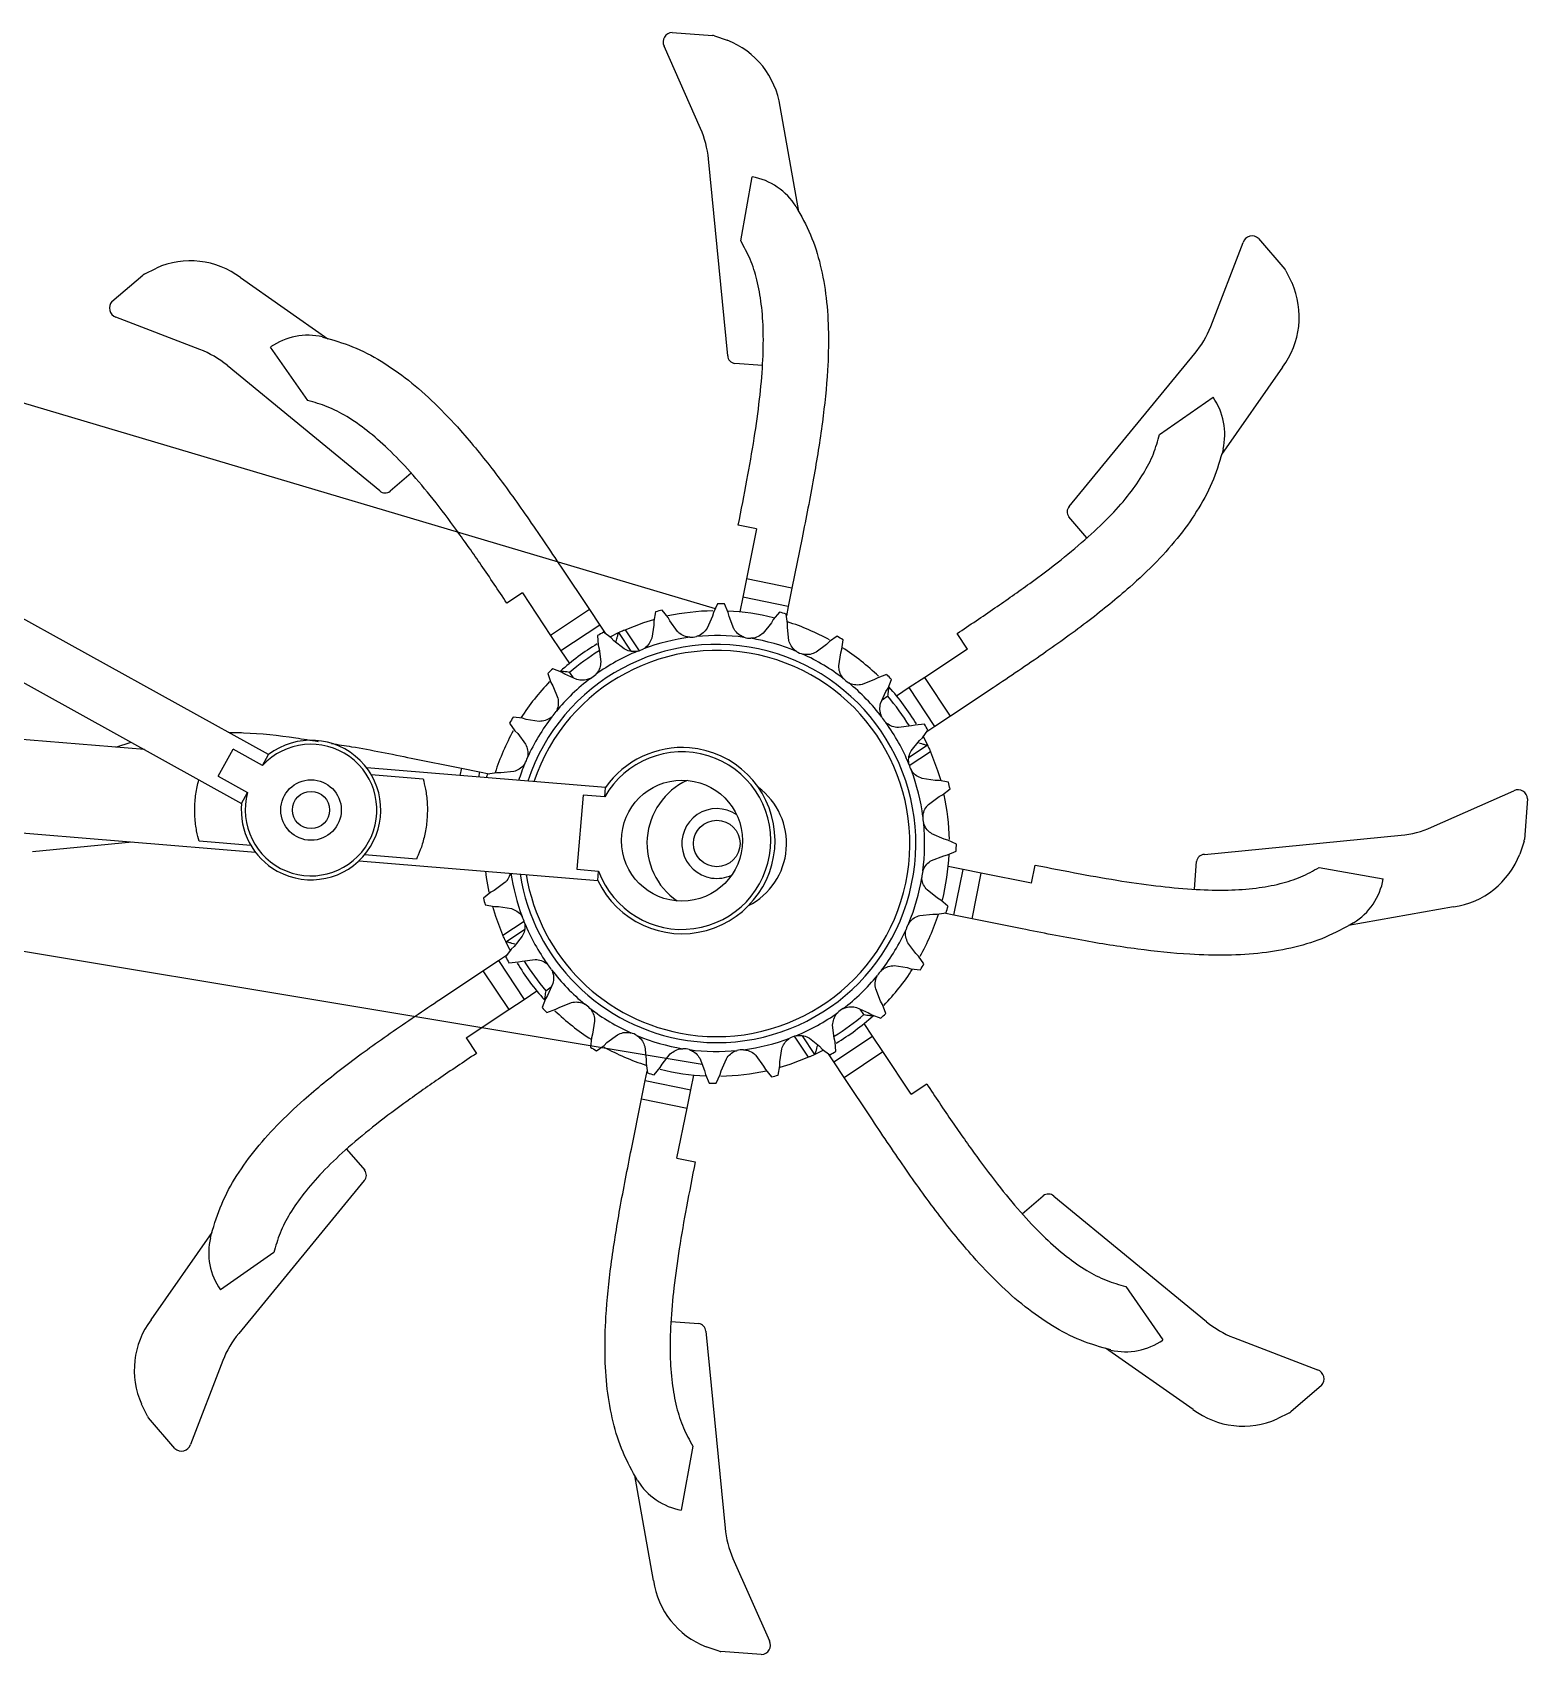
# Model space of a CAD drawing. Header units: millimetres. Extents: x -2889 to 8174, y 2447 to 8478.
# Drawn here: x 1638.91 to 1671.05, y 3453.66 to 3488.52 of the extents above; entities that cross this region are included whole.
import ezdxf

# ---------------------------------------------------------------- set-up
doc = ezdxf.new("R2010")
doc.units = ezdxf.units.MM

msp = doc.modelspace()

# ---------------------------------------------------------------- linework, layer by layer
at = {"color": 7, "linetype": 'Continuous', "lineweight": 25}
for p, q in [((1653.27, 3486.456), (1652.484, 3488.226)), ((1652.66, 3488.522), (1653.529, 3488.455)), ((1653.566, 3488.448), (1653.844, 3488.353)), ((1654.977, 3486.93), (1655.377, 3484.674)), ((1643.985, 3473.002), (1620.133, 3486.212)), ((1653.853, 3481.574), (1653.44, 3485.803)), ((1654.134, 3484.041), (1654.38, 3485.419)), ((1619.551, 3485.162), (1643.404, 3471.953)), ((1665.264, 3484.094), (1665.832, 3483.433)), ((1664.235, 3482.203), (1664.93, 3484.01)), ((1641.31, 3483.328), (1641.573, 3483.458)), ((1665.853, 3483.401), (1665.982, 3483.138)), ((1640.616, 3482.74), (1641.278, 3483.307)), ((1643.38, 3483.253), (1645.259, 3481.94)), ((1642.508, 3481.71), (1640.701, 3482.406)), ((1644.827, 3480.614), (1644.027, 3481.762)), ((1661.196, 3478.338), (1663.893, 3481.62)), ((1646.373, 3478.671), (1643.091, 3481.368)), ((1654.601, 3481.362), (1654.006, 3481.408)), ((1665.778, 3481.33), (1664.465, 3479.452)), ((1663.138, 3479.884), (1664.287, 3480.684)), ((1647.052, 3479.05), (1646.599, 3478.661)), ((1661.574, 3477.659), (1661.186, 3478.112)), ((1654.472, 3477.858), (1654.08, 3477.937)), ((1654.472, 3477.858), (1654.255, 3476.779)), ((1655.453, 3477.66), (1655.235, 3476.582)), ((1650.272, 3477.034), (1650.88, 3476.118)), ((1654.255, 3476.779), (1654.176, 3476.387)), ((1655.235, 3476.582), (1654.255, 3476.779)), ((1649.439, 3476.481), (1649.106, 3476.259)), ((1649.439, 3476.481), (1650.047, 3475.564)), ((1654.176, 3476.387), (1654.111, 3476.069)), ((1655.156, 3476.189), (1654.176, 3476.387)), ((1655.235, 3476.582), (1655.156, 3476.189)), ((1650.88, 3476.118), (1650.047, 3475.564)), ((1650.88, 3476.118), (1651.102, 3475.784)), ((1652.299, 3476.071), (1652.262, 3475.872)), ((1652.57, 3475.948), (1652.443, 3476.107)), ((1653.545, 3476.06), (1653.523, 3475.979)), ((1653.633, 3476.243), (1653.545, 3476.06)), ((1653.862, 3476.054), (1653.781, 3476.24)), ((1653.882, 3475.973), (1653.862, 3476.054)), ((1654.965, 3476.064), (1654.833, 3475.909)), ((1655.138, 3475.822), (1655.108, 3476.023)), ((1655.156, 3476.189), (1655.115, 3475.985)), ((1651.102, 3475.784), (1650.269, 3475.231)), ((1651.102, 3475.784), (1651.217, 3475.61)), ((1652.262, 3475.788), (1652.221, 3475.508)), ((1652.262, 3475.872), (1652.262, 3475.788)), ((1652.61, 3475.875), (1652.57, 3475.948)), ((1652.776, 3475.647), (1652.61, 3475.875)), ((1653.523, 3475.979), (1653.412, 3475.719)), ((1653.984, 3475.709), (1653.882, 3475.973)), ((1654.791, 3475.837), (1654.616, 3475.615)), ((1654.833, 3475.909), (1654.791, 3475.837)), ((1655.136, 3475.738), (1655.138, 3475.822)), ((1655.166, 3475.457), (1655.136, 3475.738)), ((1650.047, 3475.564), (1650.269, 3475.231)), ((1651.056, 3475.56), (1651.071, 3475.358)), ((1651.071, 3475.358), (1651.093, 3475.277)), ((1651.349, 3475.512), (1651.185, 3475.632)), ((1651.406, 3475.451), (1651.349, 3475.512)), ((1651.627, 3475.274), (1651.406, 3475.451)), ((1651.507, 3475.626), (1651.773, 3475.226)), ((1655.979, 3475.372), (1655.752, 3475.202)), ((1656.038, 3475.431), (1655.979, 3475.372)), ((1656.206, 3475.545), (1656.038, 3475.431)), ((1656.31, 3475.267), (1656.333, 3475.469)), ((1659.005, 3475.272), (1658.784, 3475.605)), ((1650.269, 3475.231), (1650.449, 3474.96)), ((1651.093, 3475.277), (1651.126, 3474.996)), ((1656.243, 3474.908), (1656.286, 3475.187)), ((1656.286, 3475.187), (1656.31, 3475.267)), ((1659.005, 3475.272), (1658.089, 3474.663)), ((1649.987, 3474.745), (1650.054, 3474.554)), ((1650.283, 3474.774), (1650.093, 3474.848)), ((1650.354, 3474.73), (1650.283, 3474.774)), ((1650.612, 3474.616), (1650.354, 3474.73)), ((1657.006, 3474.615), (1656.743, 3474.51)), ((1657.078, 3474.656), (1657.006, 3474.615)), ((1657.27, 3474.724), (1657.078, 3474.656)), ((1657.299, 3474.428), (1657.373, 3474.617)), ((1658.089, 3474.663), (1657.756, 3474.442)), ((1658.642, 3473.83), (1658.089, 3474.663)), ((1650.054, 3474.554), (1650.096, 3474.481)), ((1650.096, 3474.481), (1650.201, 3474.218)), ((1657.141, 3474.098), (1657.255, 3474.357)), ((1657.255, 3474.357), (1657.299, 3474.428)), ((1657.756, 3474.442), (1657.485, 3474.262)), ((1658.309, 3473.609), (1657.756, 3474.442)), ((1659.559, 3474.439), (1658.642, 3473.83)), ((1641.314, 3473.11), (1630.528, 3473.999)), ((1649.165, 3473.681), (1649.28, 3473.513)), ((1649.444, 3473.785), (1649.242, 3473.808)), ((1649.524, 3473.761), (1649.444, 3473.785)), ((1649.803, 3473.718), (1649.524, 3473.761)), ((1657.802, 3473.618), (1657.521, 3473.584)), ((1657.883, 3473.639), (1657.802, 3473.618)), ((1658.085, 3473.655), (1657.883, 3473.639)), ((1658.309, 3473.609), (1658.135, 3473.493)), ((1658.642, 3473.83), (1658.309, 3473.609)), ((1640.701, 3473.161), (1641.03, 3473.268)), ((1649.28, 3473.513), (1649.339, 3473.454)), ((1649.339, 3473.454), (1649.508, 3473.228)), ((1657.798, 3473.084), (1657.976, 3473.304)), ((1657.976, 3473.304), (1658.037, 3473.362)), ((1658.037, 3473.362), (1658.157, 3473.525)), ((1642.9, 3472.539), (1643.221, 3473.119)), ((1643.855, 3472.768), (1643.221, 3473.119)), ((1643.855, 3472.768), (1643.985, 3473.002)), ((1647.051, 3472.928), (1648.129, 3472.71)), ((1658.15, 3473.203), (1657.751, 3472.938)), ((1642.9, 3472.539), (1643.534, 3472.187)), ((1651.226, 3472.293), (1646.094, 3472.716)), ((1646.189, 3472.574), (1647.306, 3472.482)), ((1648.129, 3472.71), (1648.521, 3472.631)), ((1648.521, 3472.631), (1648.498, 3472.518)), ((1648.521, 3472.631), (1648.726, 3472.59)), ((1648.889, 3472.613), (1648.688, 3472.583)), ((1648.973, 3472.611), (1648.889, 3472.613)), ((1649.254, 3472.641), (1648.973, 3472.611)), ((1643.404, 3471.953), (1643.534, 3472.187)), ((1651.21, 3472.094), (1651.226, 3472.293)), ((1658.313, 3472.449), (1658.033, 3472.489)), ((1658.396, 3472.449), (1658.313, 3472.449)), ((1658.596, 3472.411), (1658.396, 3472.449)), ((1658.473, 3472.141), (1658.632, 3472.268)), ((1668.981, 3471.441), (1670.751, 3472.227)), ((1630.364, 3472.006), (1643.701, 3470.907)), ((1650.743, 3472.133), (1650.612, 3470.538)), ((1651.21, 3472.094), (1650.743, 3472.133)), ((1658.171, 3471.934), (1658.399, 3472.101)), ((1658.399, 3472.101), (1658.473, 3472.141)), ((1671.047, 3472.051), (1670.98, 3471.181)), ((1641.055, 3471.125), (1638.908, 3470.915)), ((1643.606, 3471.049), (1642.489, 3471.141)), ((1658.504, 3471.188), (1658.244, 3471.299)), ((1658.584, 3471.166), (1658.504, 3471.188)), ((1658.768, 3471.078), (1658.584, 3471.166)), ((1664.099, 3470.858), (1668.327, 3471.271)), ((1670.973, 3471.144), (1670.878, 3470.867)), ((1647.163, 3470.756), (1646.047, 3470.848)), ((1658.234, 3470.727), (1658.497, 3470.829)), ((1658.497, 3470.829), (1658.579, 3470.848)), ((1658.579, 3470.848), (1658.765, 3470.93)), ((1645.929, 3470.723), (1651.062, 3470.3)), ((1650.612, 3470.538), (1651.078, 3470.499)), ((1651.062, 3470.3), (1651.078, 3470.499)), ((1658.912, 3470.535), (1658.593, 3470.599)), ((1658.714, 3469.555), (1658.912, 3470.535)), ((1659.304, 3470.456), (1658.912, 3470.535)), ((1659.106, 3469.476), (1659.304, 3470.456)), ((1660.382, 3470.238), (1659.304, 3470.456)), ((1660.382, 3470.238), (1660.461, 3470.63)), ((1663.887, 3470.11), (1663.932, 3470.705)), ((1666.566, 3470.577), (1667.944, 3470.331)), ((1648.836, 3470.085), (1648.762, 3470.045)), ((1649.064, 3470.252), (1648.836, 3470.085)), ((1658.362, 3469.92), (1658.14, 3470.095)), ((1648.762, 3470.045), (1648.603, 3469.918)), ((1648.639, 3469.775), (1648.839, 3469.737)), ((1648.839, 3469.737), (1648.923, 3469.737)), ((1648.923, 3469.737), (1649.203, 3469.697)), ((1658.434, 3469.878), (1658.362, 3469.92)), ((1658.588, 3469.746), (1658.434, 3469.878)), ((1669.455, 3469.733), (1667.198, 3469.333)), ((1657.982, 3469.545), (1658.263, 3469.575)), ((1658.263, 3469.575), (1658.347, 3469.573)), ((1658.347, 3469.573), (1658.548, 3469.603)), ((1658.714, 3469.555), (1658.509, 3469.596)), ((1659.106, 3469.476), (1658.714, 3469.555)), ((1660.185, 3469.258), (1659.106, 3469.476)), ((1649.085, 3468.982), (1649.485, 3469.248)), ((1649.437, 3469.102), (1649.26, 3468.882)), ((1648.926, 3468.577), (1649.1, 3468.692)), ((1649.199, 3468.824), (1649.078, 3468.661)), ((1649.26, 3468.882), (1649.199, 3468.824)), ((1657.896, 3468.732), (1657.727, 3468.958)), ((1657.955, 3468.673), (1657.896, 3468.732)), ((1647.677, 3467.747), (1648.593, 3468.356)), ((1648.593, 3468.356), (1648.926, 3468.577)), ((1648.593, 3468.356), (1649.146, 3467.523)), ((1648.926, 3468.577), (1649.48, 3467.744)), ((1649.15, 3468.531), (1649.353, 3468.547)), ((1649.353, 3468.547), (1649.434, 3468.568)), ((1649.434, 3468.568), (1649.714, 3468.602)), ((1657.432, 3468.468), (1657.712, 3468.425)), ((1657.712, 3468.425), (1657.792, 3468.401)), ((1657.792, 3468.401), (1657.994, 3468.378)), ((1658.07, 3468.505), (1657.955, 3468.673)), ((1650.095, 3468.088), (1649.981, 3467.829)), ((1649.146, 3467.523), (1649.48, 3467.744)), ((1649.48, 3467.744), (1649.75, 3467.924)), ((1649.937, 3467.758), (1649.863, 3467.569)), ((1649.981, 3467.829), (1649.937, 3467.758)), ((1650.23, 3467.571), (1650.492, 3467.676)), ((1657.14, 3467.705), (1657.035, 3467.967)), ((1657.181, 3467.632), (1657.14, 3467.705)), ((1657.249, 3467.441), (1657.181, 3467.632)), ((1648.23, 3466.914), (1649.146, 3467.523)), ((1649.966, 3467.462), (1650.157, 3467.53)), ((1650.157, 3467.53), (1650.23, 3467.571)), ((1656.623, 3467.57), (1656.882, 3467.456)), ((1656.882, 3467.456), (1656.953, 3467.412)), ((1656.953, 3467.412), (1657.142, 3467.338)), ((1650.949, 3466.999), (1650.925, 3466.919)), ((1650.993, 3467.278), (1650.949, 3466.999)), ((1651.257, 3466.814), (1651.483, 3466.984)), ((1655.728, 3466.56), (1655.463, 3466.96)), ((1656.143, 3466.909), (1656.109, 3467.19)), ((1656.134, 3466.402), (1656.967, 3466.955)), ((1656.967, 3466.955), (1656.787, 3467.226)), ((1657.188, 3466.622), (1656.967, 3466.955)), ((1648.23, 3466.914), (1648.451, 3466.581)), ((1650.925, 3466.919), (1650.903, 3466.717)), ((1651.03, 3466.64), (1651.197, 3466.755)), ((1651.197, 3466.755), (1651.257, 3466.814)), ((1652.07, 3466.729), (1652.1, 3466.448)), ((1654.974, 3466.398), (1655.014, 3466.678)), ((1655.609, 3466.912), (1655.829, 3466.735)), ((1655.829, 3466.735), (1655.887, 3466.674)), ((1655.887, 3466.674), (1656.05, 3466.554)), ((1656.164, 3466.828), (1656.143, 3466.909)), ((1656.18, 3466.625), (1656.164, 3466.828)), ((1656.355, 3466.068), (1657.188, 3466.622)), ((1657.797, 3465.705), (1657.188, 3466.622)), ((1652.1, 3466.448), (1652.097, 3466.364)), ((1652.097, 3466.364), (1652.128, 3466.163)), ((1652.27, 3466.122), (1652.403, 3466.277)), ((1652.403, 3466.277), (1652.445, 3466.349)), ((1652.445, 3466.349), (1652.619, 3466.571)), ((1653.252, 3466.477), (1653.354, 3466.213)), ((1653.713, 3466.207), (1653.824, 3466.467)), ((1654.459, 3466.539), (1654.626, 3466.311)), ((1654.626, 3466.311), (1654.666, 3466.238)), ((1654.666, 3466.238), (1654.792, 3466.079)), ((1654.936, 3466.115), (1654.973, 3466.314)), ((1654.973, 3466.314), (1654.974, 3466.398)), ((1656.134, 3466.402), (1656.018, 3466.576)), ((1656.355, 3466.068), (1656.134, 3466.402)), ((1652, 3465.604), (1652.08, 3465.997)), ((1652.08, 3465.997), (1652.121, 3466.201)), ((1652.08, 3465.997), (1653.06, 3465.799)), ((1653.06, 3465.799), (1653.124, 3466.117)), ((1653.354, 3466.213), (1653.373, 3466.132)), ((1653.373, 3466.132), (1653.455, 3465.946)), ((1653.603, 3465.943), (1653.69, 3466.126)), ((1653.69, 3466.126), (1653.713, 3466.207)), ((1656.964, 3465.152), (1656.355, 3466.068)), ((1657.797, 3465.705), (1658.13, 3465.927)), ((1651.783, 3464.526), (1652, 3465.604)), ((1652, 3465.604), (1652.981, 3465.407)), ((1652.981, 3465.407), (1653.06, 3465.799)), ((1652.763, 3464.328), (1652.981, 3465.407)), ((1645.661, 3464.527), (1646.05, 3464.074)), ((1652.763, 3464.328), (1653.155, 3464.249)), ((1646.04, 3463.848), (1643.342, 3460.566)), ((1660.184, 3463.136), (1660.637, 3463.525)), ((1660.863, 3463.515), (1664.145, 3460.818)), ((1641.458, 3460.856), (1642.771, 3462.734)), ((1644.097, 3462.302), (1642.948, 3461.502)), ((1662.409, 3461.572), (1663.209, 3460.424)), ((1652.634, 3460.824), (1653.23, 3460.778)), ((1653.382, 3460.611), (1653.796, 3456.383)), ((1664.727, 3460.476), (1666.534, 3459.78)), ((1643.001, 3459.983), (1642.305, 3458.176)), ((1663.855, 3458.933), (1661.977, 3460.246)), ((1666.619, 3459.446), (1665.957, 3458.878)), ((1641.382, 3458.785), (1641.253, 3459.048)), ((1641.971, 3458.092), (1641.403, 3458.753)), ((1665.926, 3458.858), (1665.663, 3458.728)), ((1653.102, 3458.145), (1652.855, 3456.767)), ((1652.258, 3455.256), (1651.858, 3457.512)), ((1653.966, 3455.73), (1654.752, 3453.96)), ((1653.669, 3453.738), (1653.392, 3453.833)), ((1654.576, 3453.664), (1653.706, 3453.731))]:
    msp.add_line(p, q, dxfattribs=at)
for p, q in [((1616.685, 3487.105), (1653.584, 3476.141)), ((1653.303, 3466.345), (1628.674, 3470.445))]:
    msp.add_line(p, q)
at = {"color": 8, "linetype": 'Continuous', "lineweight": 25}
for p, q in [((1651.646, 3475.688), (1651.948, 3475.233)), ((1650.455, 3474.77), (1650.534, 3474.65)), ((1657.295, 3474.256), (1657.175, 3474.176)), ((1658.213, 3473.065), (1657.757, 3472.762)), ((1648.129, 3472.71), (1648.097, 3472.551)), ((1649.023, 3469.121), (1649.478, 3469.424)), ((1649.941, 3467.93), (1650.06, 3468.01)), ((1656.78, 3467.416), (1656.701, 3467.536)), ((1655.589, 3466.498), (1655.287, 3466.953))]:
    msp.add_line(p, q, dxfattribs=at)
at = {"color": 7, "linetype": 'Continuous', "lineweight": 25, "flags": 128}
for points in [[(1651.646, 3475.688), (1652.05, 3475.841), (1652.263, 3475.906)], [(1651.324, 3475.536), (1651.338, 3475.543), (1651.507, 3475.626)], [(1658.06, 3473.387), (1658.068, 3473.373), (1658.15, 3473.203)], [(1658.213, 3473.065), (1658.366, 3472.661), (1658.431, 3472.448)], [(1648.729, 3470.045), (1648.671, 3470.364), (1648.653, 3470.499)], [(1649.023, 3469.121), (1648.87, 3469.525), (1648.805, 3469.738)], [(1649.175, 3468.799), (1649.168, 3468.813), (1649.085, 3468.982)], [(1655.912, 3466.65), (1655.897, 3466.643), (1655.728, 3466.56)], [(1655.589, 3466.498), (1655.186, 3466.345), (1654.973, 3466.28)]]:
    msp.add_lwpolyline(points, dxfattribs=at)
at = {"color": 7, "linetype": 'Continuous', "lineweight": 25}
for centre, radius in [((1644.897, 3471.812), 0.65), ((1644.897, 3471.812), 0.4), ((1652.87, 3471.155), 1.3), ((1653.618, 3471.093), 0.5)]:
    msp.add_circle(centre, radius, dxfattribs=at)
for centre, radius, start, end in [((1652.668, 3488.316), 0.205, 92.2606, 206.2052), ((1653.518, 3488.306), 0.15, 71.1265, 85.6359), ((1653.205, 3486.681), 1.79, 8.0003, 69.0883), ((1651.331, 3485.603), 2.118, 5.4205, 23.7636), ((1654.134, 3484.041), 1.4, 31.8672, 79.8672), ((1665.125, 3483.944), 0.205, 47.2606, 161.2052), ((1641.376, 3483.194), 0.15, 116.1265, 130.6359), ((1642.303, 3481.824), 1.79, 53.0003, 114.0883), ((1665.718, 3483.335), 0.15, 26.1265, 40.6359), ((1664.349, 3482.407), 1.79, 323.0003, 24.0883), ((1640.767, 3482.6), 0.205, 137.2606, 251.2052), ((1644.827, 3480.614), 1.4, 76.8672, 124.8672), ((1662.261, 3482.97), 2.118, 320.4205, 338.7636), ((1641.741, 3479.736), 2.118, 50.4205, 68.7636), ((1654.028, 3481.581), 0.175, 182.2687, 262.6858), ((1663.138, 3479.884), 1.4, 346.8672, 34.8672), ((1646.492, 3478.8), 0.175, 227.2687, 307.6858), ((1661.324, 3478.219), 0.175, 137.2687, 217.6858), ((1653.618, 3471.093), 5.15, 103.1837, 104.8329), ((1653.618, 3471.093), 5, 91.0013, 102.1029), ((1653.618, 3471.093), 5.15, 88.1837, 89.8329), ((1653.618, 3471.093), 5, 75.9205, 87.2858), ((1653.618, 3471.093), 5.15, 73.1837, 74.8329), ((1653.618, 3471.093), 5, 61, 72.2824), ((1653.618, 3471.093), 5, 120.905, 132.2213), ((1653.618, 3471.093), 5.15, 118.1837, 119.8329), ((1653.618, 3471.093), 4.469, 97.426, 110.5906), ((1653.066, 3475.927), 0.403, 266.2779, 286.7387), ((1653.618, 3471.093), 4.469, 82.426, 95.5906), ((1654.336, 3475.905), 0.403, 251.2779, 271.7387), ((1653.618, 3471.093), 4.469, 67.426, 80.5906), ((1653.618, 3471.093), 5.15, 58.1837, 59.8329), ((1653.618, 3471.093), 5, 45.9284, 57.3128), ((1653.618, 3471.093), 4.15, 261.5083, 161.346), ((1653.618, 3471.093), 4.469, 112.426, 125.5906), ((1651.834, 3475.619), 0.403, 281.2779, 301.7387), ((1655.557, 3475.555), 0.403, 236.2779, 256.7387), ((1653.618, 3471.093), 4.469, 52.426, 65.5906), ((1653.618, 3471.093), 5.15, 133.1837, 134.8329), ((1653.618, 3471.093), 4.469, 127.426, 140.5906), ((1650.723, 3475.003), 0.403, 296.2779, 316.7387), ((1656.646, 3474.901), 0.403, 221.2779, 241.7387), ((1653.618, 3471.093), 5.15, 43.1837, 44.8329), ((1653.618, 3471.093), 5, 135.9284, 147.3128), ((1653.618, 3471.093), 4.469, 37.426, 50.5906), ((1653.618, 3471.093), 5, 30.905, 42.2213), ((1649.81, 3474.121), 0.403, 311.2779, 331.7387), ((1653.618, 3471.093), 5.15, 148.1837, 149.8329), ((1653.618, 3471.093), 4.469, 142.426, 155.5906), ((1657.528, 3473.987), 0.403, 206.2779, 226.7387), ((1653.618, 3471.093), 4.469, 22.426, 35.5906), ((1653.618, 3471.093), 5.15, 28.1837, 29.8329), ((1644.897, 3471.812), 1.414, 164.5864, 137.4596), ((1644.897, 3471.812), 1.5, 241.023, 127.4448), ((1653.618, 3471.093), 5, 151, 162.2824), ((1649.156, 3473.032), 0.403, 326.2779, 346.7387), ((1652.87, 3471.155), 2, 205.2895, 85.2895), ((1652.87, 3471.155), 1.908, 200.0807, 150.4982), ((1652.87, 3471.155), 2, 85.2895, 145.2895), ((1653.618, 3471.093), 5.15, 163.1837, 164.0929), ((1653.618, 3471.093), 4.469, 157.426, 162.359), ((1658.144, 3472.877), 0.403, 191.2779, 211.7387), ((1653.618, 3471.093), 4.469, 7.426, 20.5906), ((1653.618, 3471.093), 1.5, 115.216, 235.3629), ((1653.618, 3471.093), 1.5, 297.1449, 53.434), ((1653.618, 3471.093), 5.15, 13.1837, 14.8329), ((1670.841, 3472.043), 0.205, 2.2606, 116.2052), ((1644.897, 3471.812), 1.5, 174.6012, 241.023), ((1653.618, 3471.093), 0.75, 55.1423, 261.5083), ((1653.618, 3471.093), 5, 1.0013, 12.1029), ((1658.451, 3471.644), 0.403, 176.2779, 196.7387), ((1653.618, 3471.093), 4.469, 352.426, 5.5906), ((1668.127, 3473.38), 2.118, 275.4205, 293.7636), ((1670.83, 3471.193), 0.15, 341.1265, 355.6359), ((1653.618, 3471.093), 5, 345.9205, 357.2858), ((1653.618, 3471.093), 5.15, 358.1837, 359.8329), ((1664.106, 3470.683), 0.175, 92.2687, 172.6858), ((1669.206, 3471.506), 1.79, 278.0003, 339.0883), ((1653.618, 3471.093), 4.469, 188.2199, 200.5906), ((1653.618, 3471.093), 4.15, 189.2329, 261.5083), ((1658.429, 3470.375), 0.403, 161.2779, 181.7387), ((1653.618, 3471.093), 0.75, 261.5083, 295.4366), ((1653.618, 3471.093), 4.469, 337.426, 350.5906), ((1666.566, 3470.577), 1.4, 301.8672, 349.8672), ((1653.618, 3471.093), 5.15, 193.1837, 194.8329), ((1653.618, 3471.093), 5.15, 343.1837, 344.8329), ((1649.092, 3469.309), 0.403, 11.2779, 31.7387), ((1653.618, 3471.093), 4.469, 202.426, 215.5906), ((1658.079, 3469.154), 0.403, 146.2779, 166.7387), ((1653.618, 3471.093), 5, 331, 342.2824), ((1653.618, 3471.093), 4.469, 322.426, 335.5906), ((1653.618, 3471.093), 5.15, 208.1837, 209.8329), ((1653.618, 3471.093), 5, 210.905, 222.2213), ((1649.707, 3468.199), 0.403, 26.2779, 46.7387), ((1653.618, 3471.093), 4.469, 217.426, 230.5906), ((1657.426, 3468.065), 0.403, 131.2779, 151.7387), ((1653.618, 3471.093), 5, 315.9284, 327.3128), ((1653.618, 3471.093), 5.15, 328.1837, 329.8329), ((1653.618, 3471.093), 4.469, 307.426, 320.5906), ((1650.59, 3467.285), 0.403, 41.2779, 61.7387), ((1653.618, 3471.093), 5.15, 223.1837, 224.8329), ((1653.618, 3471.093), 5, 225.9284, 237.3128), ((1653.618, 3471.093), 4.469, 232.426, 245.5906), ((1653.618, 3471.093), 4.469, 292.426, 305.5906), ((1653.618, 3471.093), 5, 300.905, 312.2213), ((1656.512, 3467.183), 0.403, 116.2779, 136.7387), ((1653.618, 3471.093), 5.15, 313.1837, 314.8329), ((1651.679, 3466.631), 0.403, 56.2779, 76.7387), ((1653.618, 3471.093), 4.469, 247.426, 260.5906), ((1655.401, 3466.567), 0.403, 101.2779, 121.7387), ((1653.618, 3471.093), 5.15, 238.1837, 239.8329), ((1653.618, 3471.093), 5, 241, 252.2824), ((1652.899, 3466.281), 0.403, 71.2779, 91.7387), ((1653.618, 3471.093), 4.469, 262.426, 275.5906), ((1654.169, 3466.259), 0.403, 86.2779, 106.7387), ((1653.618, 3471.093), 4.469, 277.426, 290.5906), ((1653.618, 3471.093), 5.15, 298.1837, 299.8329), ((1653.618, 3471.093), 5, 255.9205, 267.2858), ((1653.618, 3471.093), 5.15, 253.1837, 254.8329), ((1653.618, 3471.093), 5.15, 268.1837, 269.8329), ((1653.618, 3471.093), 5, 271.0013, 282.3136), ((1653.618, 3471.093), 5.15, 283.1837, 284.8329), ((1645.911, 3463.967), 0.175, 317.2687, 37.6858), ((1660.744, 3463.386), 0.175, 47.2687, 127.6858), ((1644.097, 3462.302), 1.4, 166.8672, 214.8672), ((1642.887, 3459.779), 1.79, 143.0003, 204.0883), ((1653.207, 3460.605), 0.175, 2.2687, 82.6858), ((1665.494, 3462.45), 2.118, 230.4205, 248.7636), ((1644.975, 3459.216), 2.118, 140.4205, 158.7636), ((1662.409, 3461.572), 1.4, 256.8672, 304.8672), ((1666.468, 3459.586), 0.205, 317.2606, 71.2052), ((1664.932, 3460.362), 1.79, 233.0003, 294.0883), ((1641.517, 3458.851), 0.15, 206.1265, 220.6359), ((1665.86, 3458.992), 0.15, 296.1265, 310.6359), ((1642.111, 3458.242), 0.205, 227.2606, 341.2052), ((1653.102, 3458.145), 1.4, 211.8672, 259.8672), ((1655.904, 3456.583), 2.118, 185.4205, 203.7636), ((1654.03, 3455.505), 1.79, 188.0003, 249.0883), ((1653.718, 3453.88), 0.15, 251.1265, 265.6359), ((1654.568, 3453.869), 0.205, 272.2606, 26.2052)]:
    msp.add_arc(centre, radius, start, end, dxfattribs=at)
at = {"color": 8, "linetype": 'Continuous', "lineweight": 25}
for radius, start, end in [(4.278, 261.5083, 161.7699), (4.85, 121.4026, 130.7007), (4.85, 31.4026, 40.7007), (4.278, 188.809, 261.5083), (4.85, 211.4026, 220.7007), (4.85, 301.4026, 310.7007)]:
    msp.add_arc((1653.618, 3471.093), radius, start, end, dxfattribs=at)
at = {"color": 7, "linetype": 'Continuous', "lineweight": 25}
for points, knots in [([(1655.323, 3484.78), (1655.433, 3484.582), (1655.654, 3484.183), (1655.861, 3483.516), (1655.985, 3482.807), (1656.03, 3482.05), (1656.004, 3481.156), (1655.894, 3480.113), (1655.7, 3478.912), (1655.537, 3478.087), (1655.453, 3477.66)], [0, 0, 0, 0, 0.093181, 0.187604, 0.285703, 0.389191, 0.499135, 0.653761, 0.820799, 1, 1, 1, 1]), ([(1654.08, 3477.937), (1654.144, 3478.258), (1654.267, 3478.878), (1654.424, 3479.778), (1654.542, 3480.612), (1654.611, 3481.375), (1654.627, 3482.059), (1654.589, 3482.663), (1654.495, 3483.187), (1654.352, 3483.647), (1654.205, 3483.913), (1654.134, 3484.041)], [0, 0, 0, 0, 0.15777, 0.304671, 0.439976, 0.563031, 0.673395, 0.76942, 0.854079, 0.929511, 1, 1, 1, 1]), ([(1645.145, 3481.977), (1645.363, 3481.915), (1645.802, 3481.789), (1646.42, 3481.463), (1647.009, 3481.05), (1647.575, 3480.546), (1648.19, 3479.896), (1648.85, 3479.08), (1649.562, 3478.094), (1650.03, 3477.395), (1650.272, 3477.034)], [0, 0, 0, 0, 0.093181, 0.187604, 0.285703, 0.389191, 0.499135, 0.653761, 0.820799, 1, 1, 1, 1]), ([(1649.106, 3476.259), (1648.924, 3476.532), (1648.572, 3477.057), (1648.047, 3477.805), (1647.54, 3478.477), (1647.05, 3479.066), (1646.577, 3479.561), (1646.123, 3479.961), (1645.686, 3480.265), (1645.26, 3480.49), (1644.968, 3480.573), (1644.827, 3480.614)], [0, 0, 0, 0, 0.15777, 0.304671, 0.439976, 0.563031, 0.673395, 0.76942, 0.854079, 0.929511, 1, 1, 1, 1]), ([(1658.784, 3475.605), (1659.056, 3475.787), (1659.582, 3476.139), (1660.33, 3476.664), (1661.002, 3477.17), (1661.59, 3477.661), (1662.086, 3478.133), (1662.486, 3478.587), (1662.79, 3479.025), (1663.014, 3479.451), (1663.098, 3479.743), (1663.138, 3479.884)], [0, 0, 0, 0, 0.15777, 0.304671, 0.439976, 0.563031, 0.673395, 0.76942, 0.854079, 0.929511, 1, 1, 1, 1]), ([(1664.502, 3479.566), (1664.439, 3479.348), (1664.314, 3478.909), (1663.988, 3478.291), (1663.575, 3477.702), (1663.071, 3477.135), (1662.421, 3476.521), (1661.605, 3475.861), (1660.619, 3475.149), (1659.92, 3474.681), (1659.559, 3474.439)], [0, 0, 0, 0, 0.093181, 0.187604, 0.285703, 0.389191, 0.499135, 0.653761, 0.820799, 1, 1, 1, 1]), ([(1651.507, 3475.626), (1651.509, 3475.626), (1651.512, 3475.628), (1651.535, 3475.639), (1651.57, 3475.654), (1651.609, 3475.672), (1651.635, 3475.683), (1651.646, 3475.688)], [0, 0, 0, 0, 0.2112599, 0.4224881, 0.6346479, 0.8491389, 1, 1, 1, 1]), ([(1653.412, 3475.719), (1653.385, 3475.683), (1653.332, 3475.611), (1653.243, 3475.56), (1653.191, 3475.544), (1653.182, 3475.541)], [0, 0, 0, 0, 0.451709, 0.903226, 1, 1, 1, 1]), ([(1654.207, 3475.523), (1654.176, 3475.536), (1654.104, 3475.566), (1654.029, 3475.636), (1653.995, 3475.691), (1653.984, 3475.709)], [0, 0, 0, 0, 0.333218, 0.789684, 1, 1, 1, 1]), ([(1651.455, 3475.434), (1651.455, 3475.434), (1651.46, 3475.454), (1651.472, 3475.498), (1651.488, 3475.556), (1651.499, 3475.598), (1651.506, 3475.621), (1651.507, 3475.624), (1651.507, 3475.626)], [0, 0, 0, 0, 0.0028337, 0.2306893, 0.4948711, 0.6971734, 0.8483056, 1, 1, 1, 1]), ([(1652.221, 3475.508), (1652.205, 3475.466), (1652.172, 3475.383), (1652.099, 3475.311), (1652.054, 3475.282), (1652.046, 3475.276)], [0, 0, 0, 0, 0.451714, 0.903231, 1, 1, 1, 1]), ([(1653.04, 3475.524), (1653.007, 3475.529), (1652.93, 3475.54), (1652.84, 3475.587), (1652.792, 3475.632), (1652.776, 3475.647)], [0, 0, 0, 0, 0.33323, 0.789697, 1, 1, 1, 1]), ([(1654.616, 3475.615), (1654.581, 3475.587), (1654.511, 3475.531), (1654.412, 3475.505), (1654.358, 3475.502), (1654.348, 3475.502)], [0, 0, 0, 0, 0.451697, 0.903213, 1, 1, 1, 1]), ([(1655.333, 3475.22), (1655.307, 3475.24), (1655.246, 3475.288), (1655.191, 3475.374), (1655.172, 3475.437), (1655.166, 3475.457)], [0, 0, 0, 0, 0.333218, 0.789684, 1, 1, 1, 1]), ([(1651.126, 3474.996), (1651.121, 3474.952), (1651.111, 3474.862), (1651.059, 3474.774), (1651.023, 3474.734), (1651.017, 3474.727)], [0, 0, 0, 0, 0.451714, 0.903231, 1, 1, 1, 1]), ([(1651.913, 3475.224), (1651.88, 3475.22), (1651.802, 3475.21), (1651.703, 3475.233), (1651.645, 3475.264), (1651.627, 3475.274)], [0, 0, 0, 0, 0.3332356, 0.7897021, 1, 1, 1, 1]), ([(1655.752, 3475.202), (1655.711, 3475.184), (1655.629, 3475.149), (1655.527, 3475.149), (1655.474, 3475.16), (1655.465, 3475.162)], [0, 0, 0, 0, 0.451697, 0.9032134, 1, 1, 1, 1]), ([(1650.455, 3474.77), (1650.455, 3474.77), (1650.434, 3474.773), (1650.389, 3474.779), (1650.33, 3474.787), (1650.291, 3474.792), (1650.28, 3474.793), (1650.277, 3474.793)], [0, 0, 0, 0, 0.003739, 0.304351, 0.65289, 0.91979, 1, 1, 1, 1]), ([(1650.902, 3474.642), (1650.871, 3474.63), (1650.799, 3474.6), (1650.697, 3474.596), (1650.633, 3474.611), (1650.612, 3474.616)], [0, 0, 0, 0, 0.333236, 0.789702, 1, 1, 1, 1]), ([(1656.343, 3474.635), (1656.323, 3474.661), (1656.276, 3474.724), (1656.245, 3474.821), (1656.243, 3474.887), (1656.243, 3474.908)], [0, 0, 0, 0, 0.33323, 0.789697, 1, 1, 1, 1]), ([(1656.743, 3474.51), (1656.699, 3474.503), (1656.61, 3474.49), (1656.512, 3474.517), (1656.463, 3474.541), (1656.455, 3474.546)], [0, 0, 0, 0, 0.451709, 0.903226, 1, 1, 1, 1]), ([(1657.295, 3474.256), (1657.295, 3474.256), (1657.298, 3474.277), (1657.304, 3474.322), (1657.311, 3474.38), (1657.316, 3474.42), (1657.318, 3474.431), (1657.318, 3474.433)], [0, 0, 0, 0, 0.003739, 0.304351, 0.65289, 0.91979, 1, 1, 1, 1]), ([(1650.201, 3474.218), (1650.208, 3474.174), (1650.221, 3474.085), (1650.194, 3473.987), (1650.169, 3473.939), (1650.165, 3473.93)], [0, 0, 0, 0, 0.451709, 0.903226, 1, 1, 1, 1]), ([(1657.167, 3473.809), (1657.154, 3473.84), (1657.125, 3473.912), (1657.121, 3474.014), (1657.136, 3474.078), (1657.141, 3474.098)], [0, 0, 0, 0, 0.333236, 0.789702, 1, 1, 1, 1]), ([(1650.076, 3473.818), (1650.049, 3473.798), (1649.987, 3473.751), (1649.89, 3473.721), (1649.824, 3473.719), (1649.803, 3473.718)], [0, 0, 0, 0, 0.33323, 0.789697, 1, 1, 1, 1]), ([(1657.521, 3473.584), (1657.476, 3473.589), (1657.387, 3473.6), (1657.299, 3473.651), (1657.259, 3473.687), (1657.252, 3473.694)], [0, 0, 0, 0, 0.4517143, 0.9032311, 1, 1, 1, 1]), ([(1643.119, 3473.482), (1643.228, 3473.48), (1643.713, 3473.472), (1644.357, 3473.399), (1644.888, 3473.313), (1645.049, 3473.287)], [0, 0, 0, 0, 0.168211, 0.748559, 1, 1, 1, 1]), ([(1645.34, 3473.241), (1645.483, 3473.219), (1646.056, 3473.131), (1646.624, 3473.015), (1647.051, 3472.928)], [0, 0, 0, 0, 0.249714, 1, 1, 1, 1]), ([(1649.508, 3473.228), (1649.526, 3473.186), (1649.562, 3473.104), (1649.561, 3473.002), (1649.55, 3472.949), (1649.548, 3472.94)], [0, 0, 0, 0, 0.451697, 0.903213, 1, 1, 1, 1]), ([(1657.959, 3473.256), (1657.959, 3473.256), (1657.979, 3473.251), (1658.023, 3473.239), (1658.081, 3473.223), (1658.122, 3473.211), (1658.146, 3473.205), (1658.149, 3473.204), (1658.15, 3473.203)], [0, 0, 0, 0, 0.0028337, 0.2306893, 0.4948711, 0.6971734, 0.8483056, 1, 1, 1, 1]), ([(1657.749, 3472.798), (1657.745, 3472.831), (1657.735, 3472.908), (1657.758, 3473.008), (1657.789, 3473.066), (1657.798, 3473.084)], [0, 0, 0, 0, 0.333236, 0.789702, 1, 1, 1, 1]), ([(1658.15, 3473.203), (1658.151, 3473.202), (1658.153, 3473.199), (1658.163, 3473.176), (1658.179, 3473.141), (1658.196, 3473.102), (1658.208, 3473.076), (1658.213, 3473.065)], [0, 0, 0, 0, 0.21126, 0.422488, 0.634648, 0.849139, 1, 1, 1, 1]), ([(1649.491, 3472.808), (1649.471, 3472.782), (1649.423, 3472.721), (1649.336, 3472.666), (1649.273, 3472.647), (1649.254, 3472.641)], [0, 0, 0, 0, 0.3332179, 0.7896844, 1, 1, 1, 1]), ([(1658.033, 3472.489), (1657.991, 3472.506), (1657.908, 3472.539), (1657.836, 3472.611), (1657.806, 3472.657), (1657.801, 3472.665)], [0, 0, 0, 0, 0.451714, 0.903231, 1, 1, 1, 1]), ([(1642.489, 3471.141), (1642.471, 3471.21), (1642.436, 3471.347), (1642.395, 3471.655), (1642.397, 3471.988), (1642.433, 3472.271), (1642.473, 3472.411), (1642.487, 3472.46)], [0, 0, 0, 0, 0.22768, 0.455447, 0.677795, 0.885646, 1, 1, 1, 1]), ([(1647.306, 3472.482), (1647.323, 3472.414), (1647.359, 3472.276), (1647.394, 3472.015), (1647.399, 3471.787), (1647.389, 3471.559), (1647.348, 3471.285), (1647.268, 3471.003), (1647.201, 3470.837), (1647.169, 3470.769), (1647.163, 3470.756)], [0, 0, 0, 0, 0.164584, 0.32923, 0.414686, 0.500116, 0.652353, 0.804342, 0.962868, 1, 1, 1, 1]), ([(1658.049, 3471.671), (1658.054, 3471.703), (1658.065, 3471.781), (1658.112, 3471.871), (1658.157, 3471.919), (1658.171, 3471.934)], [0, 0, 0, 0, 0.33323, 0.789697, 1, 1, 1, 1]), ([(1658.244, 3471.299), (1658.208, 3471.326), (1658.136, 3471.379), (1658.085, 3471.468), (1658.068, 3471.519), (1658.065, 3471.528)], [0, 0, 0, 0, 0.451709, 0.903226, 1, 1, 1, 1]), ([(1649.175, 3470.456), (1649.173, 3470.443), (1649.164, 3470.386), (1649.123, 3470.315), (1649.078, 3470.267), (1649.064, 3470.252)], [0, 0, 0, 0, 0.161229, 0.735447, 1, 1, 1, 1]), ([(1658.048, 3470.504), (1658.061, 3470.534), (1658.091, 3470.606), (1658.16, 3470.681), (1658.216, 3470.716), (1658.234, 3470.727)], [0, 0, 0, 0, 0.333218, 0.789684, 1, 1, 1, 1]), ([(1660.461, 3470.63), (1660.783, 3470.567), (1661.403, 3470.443), (1662.303, 3470.286), (1663.137, 3470.169), (1663.899, 3470.1), (1664.584, 3470.083), (1665.188, 3470.122), (1665.712, 3470.216), (1666.172, 3470.358), (1666.438, 3470.506), (1666.566, 3470.577)], [0, 0, 0, 0, 0.15777, 0.304671, 0.439976, 0.563031, 0.673395, 0.76942, 0.854079, 0.929511, 1, 1, 1, 1]), ([(1658.14, 3470.095), (1658.112, 3470.13), (1658.056, 3470.2), (1658.03, 3470.299), (1658.027, 3470.353), (1658.027, 3470.362)], [0, 0, 0, 0, 0.451697, 0.903213, 1, 1, 1, 1]), ([(1649.203, 3469.697), (1649.244, 3469.68), (1649.328, 3469.647), (1649.4, 3469.575), (1649.429, 3469.529), (1649.434, 3469.521)], [0, 0, 0, 0, 0.451714, 0.903231, 1, 1, 1, 1]), ([(1649.487, 3469.388), (1649.491, 3469.355), (1649.5, 3469.278), (1649.478, 3469.178), (1649.447, 3469.12), (1649.437, 3469.102)], [0, 0, 0, 0, 0.3332356, 0.7897021, 1, 1, 1, 1]), ([(1657.744, 3469.377), (1657.765, 3469.403), (1657.813, 3469.465), (1657.899, 3469.52), (1657.962, 3469.539), (1657.982, 3469.545)], [0, 0, 0, 0, 0.333218, 0.789684, 1, 1, 1, 1]), ([(1667.305, 3469.388), (1667.107, 3469.278), (1666.707, 3469.056), (1666.041, 3468.85), (1665.331, 3468.725), (1664.575, 3468.681), (1663.681, 3468.706), (1662.637, 3468.817), (1661.436, 3469.01), (1660.611, 3469.174), (1660.185, 3469.258)], [0, 0, 0, 0, 0.093181, 0.187604, 0.285703, 0.389191, 0.499135, 0.653761, 0.820799, 1, 1, 1, 1]), ([(1649.085, 3468.982), (1649.084, 3468.984), (1649.083, 3468.987), (1649.072, 3469.01), (1649.056, 3469.045), (1649.039, 3469.084), (1649.028, 3469.11), (1649.023, 3469.121)], [0, 0, 0, 0, 0.21126, 0.422488, 0.634648, 0.849139, 1, 1, 1, 1]), ([(1657.727, 3468.958), (1657.709, 3469), (1657.673, 3469.082), (1657.674, 3469.184), (1657.685, 3469.237), (1657.687, 3469.246)], [0, 0, 0, 0, 0.451697, 0.903213, 1, 1, 1, 1]), ([(1649.277, 3468.93), (1649.277, 3468.93), (1649.256, 3468.935), (1649.212, 3468.947), (1649.155, 3468.963), (1649.113, 3468.975), (1649.089, 3468.981), (1649.086, 3468.982), (1649.085, 3468.982)], [0, 0, 0, 0, 0.0028337, 0.2306893, 0.4948711, 0.6971734, 0.8483056, 1, 1, 1, 1]), ([(1649.714, 3468.602), (1649.759, 3468.596), (1649.848, 3468.586), (1649.936, 3468.535), (1649.977, 3468.498), (1649.984, 3468.492)], [0, 0, 0, 0, 0.451714, 0.903231, 1, 1, 1, 1]), ([(1650.069, 3468.377), (1650.081, 3468.346), (1650.111, 3468.274), (1650.115, 3468.172), (1650.1, 3468.108), (1650.095, 3468.088)], [0, 0, 0, 0, 0.3332356, 0.7897021, 1, 1, 1, 1]), ([(1657.16, 3468.368), (1657.186, 3468.388), (1657.248, 3468.435), (1657.346, 3468.465), (1657.412, 3468.467), (1657.432, 3468.468)], [0, 0, 0, 0, 0.33323, 0.789697, 1, 1, 1, 1]), ([(1657.035, 3467.967), (1657.028, 3468.012), (1657.015, 3468.101), (1657.042, 3468.199), (1657.066, 3468.247), (1657.071, 3468.256)], [0, 0, 0, 0, 0.451709, 0.903226, 1, 1, 1, 1]), ([(1642.734, 3462.62), (1642.796, 3462.838), (1642.922, 3463.277), (1643.247, 3463.895), (1643.661, 3464.484), (1644.165, 3465.051), (1644.815, 3465.665), (1645.63, 3466.325), (1646.617, 3467.037), (1647.315, 3467.505), (1647.677, 3467.747)], [0, 0, 0, 0, 0.0931813, 0.1876038, 0.2857033, 0.3891908, 0.4991354, 0.6537614, 0.8207992, 1, 1, 1, 1]), ([(1649.941, 3467.93), (1649.941, 3467.93), (1649.938, 3467.909), (1649.932, 3467.864), (1649.924, 3467.806), (1649.919, 3467.766), (1649.918, 3467.755), (1649.917, 3467.753)], [0, 0, 0, 0, 0.003739, 0.304351, 0.65289, 0.91979, 1, 1, 1, 1]), ([(1650.492, 3467.676), (1650.537, 3467.683), (1650.626, 3467.696), (1650.724, 3467.669), (1650.772, 3467.644), (1650.781, 3467.64)], [0, 0, 0, 0, 0.451709, 0.903226, 1, 1, 1, 1]), ([(1650.893, 3467.551), (1650.913, 3467.525), (1650.96, 3467.462), (1650.99, 3467.365), (1650.992, 3467.299), (1650.993, 3467.278)], [0, 0, 0, 0, 0.33323, 0.789697, 1, 1, 1, 1]), ([(1656.109, 3467.19), (1656.114, 3467.234), (1656.125, 3467.324), (1656.176, 3467.412), (1656.212, 3467.452), (1656.219, 3467.459)], [0, 0, 0, 0, 0.451714, 0.903231, 1, 1, 1, 1]), ([(1656.334, 3467.544), (1656.364, 3467.556), (1656.437, 3467.586), (1656.539, 3467.59), (1656.603, 3467.575), (1656.623, 3467.57)], [0, 0, 0, 0, 0.333236, 0.789702, 1, 1, 1, 1]), ([(1656.78, 3467.416), (1656.781, 3467.416), (1656.802, 3467.413), (1656.847, 3467.407), (1656.905, 3467.399), (1656.944, 3467.394), (1656.956, 3467.393), (1656.958, 3467.393)], [0, 0, 0, 0, 0.003739, 0.304351, 0.65289, 0.91979, 1, 1, 1, 1]), ([(1651.483, 3466.984), (1651.524, 3467.002), (1651.607, 3467.037), (1651.709, 3467.037), (1651.762, 3467.025), (1651.771, 3467.023)], [0, 0, 0, 0, 0.451697, 0.903213, 1, 1, 1, 1]), ([(1651.902, 3466.966), (1651.928, 3466.946), (1651.99, 3466.898), (1652.045, 3466.812), (1652.064, 3466.749), (1652.07, 3466.729)], [0, 0, 0, 0, 0.3332179, 0.7896844, 1, 1, 1, 1]), ([(1655.323, 3466.962), (1655.355, 3466.966), (1655.433, 3466.976), (1655.533, 3466.953), (1655.591, 3466.922), (1655.609, 3466.912)], [0, 0, 0, 0, 0.333236, 0.789702, 1, 1, 1, 1]), ([(1652.619, 3466.571), (1652.655, 3466.599), (1652.725, 3466.655), (1652.824, 3466.681), (1652.878, 3466.684), (1652.887, 3466.684)], [0, 0, 0, 0, 0.451697, 0.903213, 1, 1, 1, 1]), ([(1653.029, 3466.663), (1653.059, 3466.65), (1653.131, 3466.62), (1653.206, 3466.55), (1653.241, 3466.494), (1653.252, 3466.477)], [0, 0, 0, 0, 0.333218, 0.789684, 1, 1, 1, 1]), ([(1653.824, 3466.467), (1653.85, 3466.503), (1653.904, 3466.575), (1653.993, 3466.626), (1654.044, 3466.642), (1654.053, 3466.645)], [0, 0, 0, 0, 0.451709, 0.903226, 1, 1, 1, 1]), ([(1654.195, 3466.662), (1654.228, 3466.657), (1654.306, 3466.646), (1654.396, 3466.599), (1654.444, 3466.554), (1654.459, 3466.539)], [0, 0, 0, 0, 0.33323, 0.789697, 1, 1, 1, 1]), ([(1655.014, 3466.678), (1655.031, 3466.72), (1655.063, 3466.803), (1655.136, 3466.875), (1655.181, 3466.904), (1655.189, 3466.91)], [0, 0, 0, 0, 0.451714, 0.903231, 1, 1, 1, 1]), ([(1655.781, 3466.752), (1655.781, 3466.752), (1655.775, 3466.731), (1655.764, 3466.688), (1655.748, 3466.63), (1655.736, 3466.588), (1655.73, 3466.565), (1655.729, 3466.562), (1655.728, 3466.56)], [0, 0, 0, 0, 0.002834, 0.230689, 0.494871, 0.697173, 0.848306, 1, 1, 1, 1]), ([(1648.451, 3466.581), (1648.179, 3466.399), (1647.653, 3466.047), (1646.906, 3465.522), (1646.234, 3465.015), (1645.645, 3464.525), (1645.15, 3464.053), (1644.749, 3463.598), (1644.445, 3463.161), (1644.221, 3462.735), (1644.137, 3462.443), (1644.097, 3462.302)], [0, 0, 0, 0, 0.15777, 0.304671, 0.439976, 0.563031, 0.673395, 0.76942, 0.854079, 0.929511, 1, 1, 1, 1]), ([(1655.728, 3466.56), (1655.727, 3466.56), (1655.724, 3466.558), (1655.7, 3466.547), (1655.666, 3466.532), (1655.627, 3466.514), (1655.6, 3466.503), (1655.589, 3466.498)], [0, 0, 0, 0, 0.21126, 0.422488, 0.634648, 0.849139, 1, 1, 1, 1]), ([(1658.13, 3465.927), (1658.312, 3465.654), (1658.663, 3465.128), (1659.189, 3464.381), (1659.695, 3463.709), (1660.186, 3463.12), (1660.658, 3462.625), (1661.112, 3462.225), (1661.549, 3461.921), (1661.976, 3461.696), (1662.268, 3461.613), (1662.409, 3461.572)], [0, 0, 0, 0, 0.15777, 0.304671, 0.439976, 0.563031, 0.673395, 0.76942, 0.854079, 0.929511, 1, 1, 1, 1]), ([(1662.09, 3460.209), (1661.872, 3460.271), (1661.433, 3460.397), (1660.816, 3460.723), (1660.227, 3461.136), (1659.66, 3461.64), (1659.046, 3462.29), (1658.386, 3463.105), (1657.674, 3464.092), (1657.206, 3464.79), (1656.964, 3465.152)], [0, 0, 0, 0, 0.093181, 0.187604, 0.285703, 0.389191, 0.499135, 0.653761, 0.820799, 1, 1, 1, 1]), ([(1651.913, 3457.406), (1651.803, 3457.604), (1651.581, 3458.003), (1651.375, 3458.67), (1651.25, 3459.379), (1651.206, 3460.136), (1651.231, 3461.03), (1651.341, 3462.073), (1651.535, 3463.274), (1651.698, 3464.099), (1651.783, 3464.526)], [0, 0, 0, 0, 0.093181, 0.187604, 0.285703, 0.389191, 0.499135, 0.653761, 0.820799, 1, 1, 1, 1]), ([(1653.155, 3464.249), (1653.091, 3463.928), (1652.968, 3463.308), (1652.811, 3462.408), (1652.694, 3461.574), (1652.624, 3460.811), (1652.608, 3460.127), (1652.646, 3459.523), (1652.74, 3458.999), (1652.883, 3458.539), (1653.03, 3458.273), (1653.102, 3458.145)], [0, 0, 0, 0, 0.15777, 0.304671, 0.439976, 0.563031, 0.673395, 0.76942, 0.854079, 0.929511, 1, 1, 1, 1])]:
    msp.add_open_spline(points, degree=3, knots=knots, dxfattribs=at)

doc.saveas('drawing.dxf')
